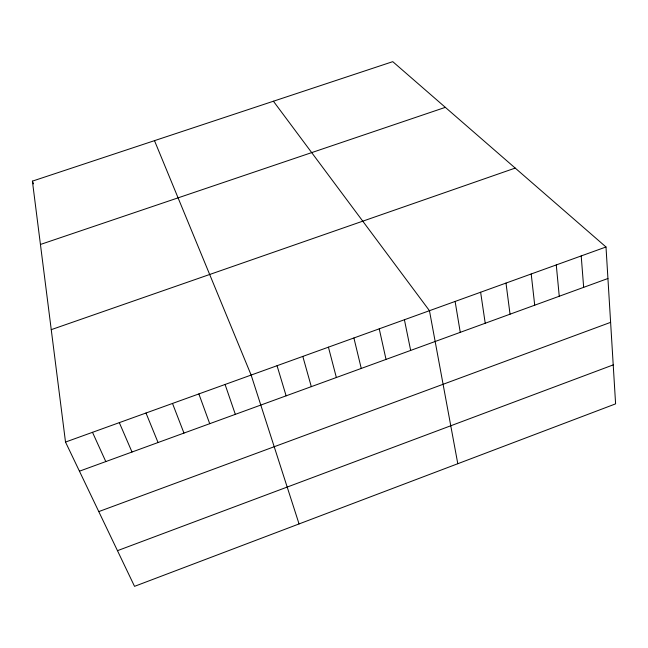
<?xml version="1.0" encoding="UTF-8"?>
<svg xmlns="http://www.w3.org/2000/svg" width="648" height="648" viewBox="0 0 648 648"><rect width="100%" height="100%" fill="white"/><g stroke="black" fill="none" stroke-linecap="round" stroke-linejoin="round"><path stroke-width="0.97" d="M117.474 550.67L613.219 364.897M98.78 511.596L610.61 322.348M79.453 471.185L607.929 278.502M65.513 442.058L606.002 246.985L615.6 403.858L134.533 586.343L65.513 442.058L32.4 181.132L392.761 61.657L606.002 246.985M51.249 329.654L515.217 168.083M40.435 244.466L445.338 107.349M273.416 101.226L429.462 310.7L457.796 463.717M92.494 432.313L105.802 461.579M119.321 422.634L132.006 452.029M32.4 181.132L33.55 183.878M154.491 140.648L251.141 375.062L299.06 523.932M145.994 413.011L158.055 442.527M172.506 403.445L183.959 433.083M198.871 393.927L209.717 423.695M225.075 384.466L235.329 414.356M277.052 365.707L286.124 395.831M302.81 356.408L311.307 386.654M328.431 347.166L336.361 377.517M353.905 337.973L361.26 368.437M379.234 328.828L386.03 359.405M404.417 319.739L410.662 350.43M455.115 301.442L460.258 332.343M480.63 292.24L485.222 323.247M505.991 283.087L510.041 314.191M531.206 273.983L534.713 305.2M556.276 264.935L559.256 296.249M581.207 255.936L583.662 287.356"/></g></svg>
